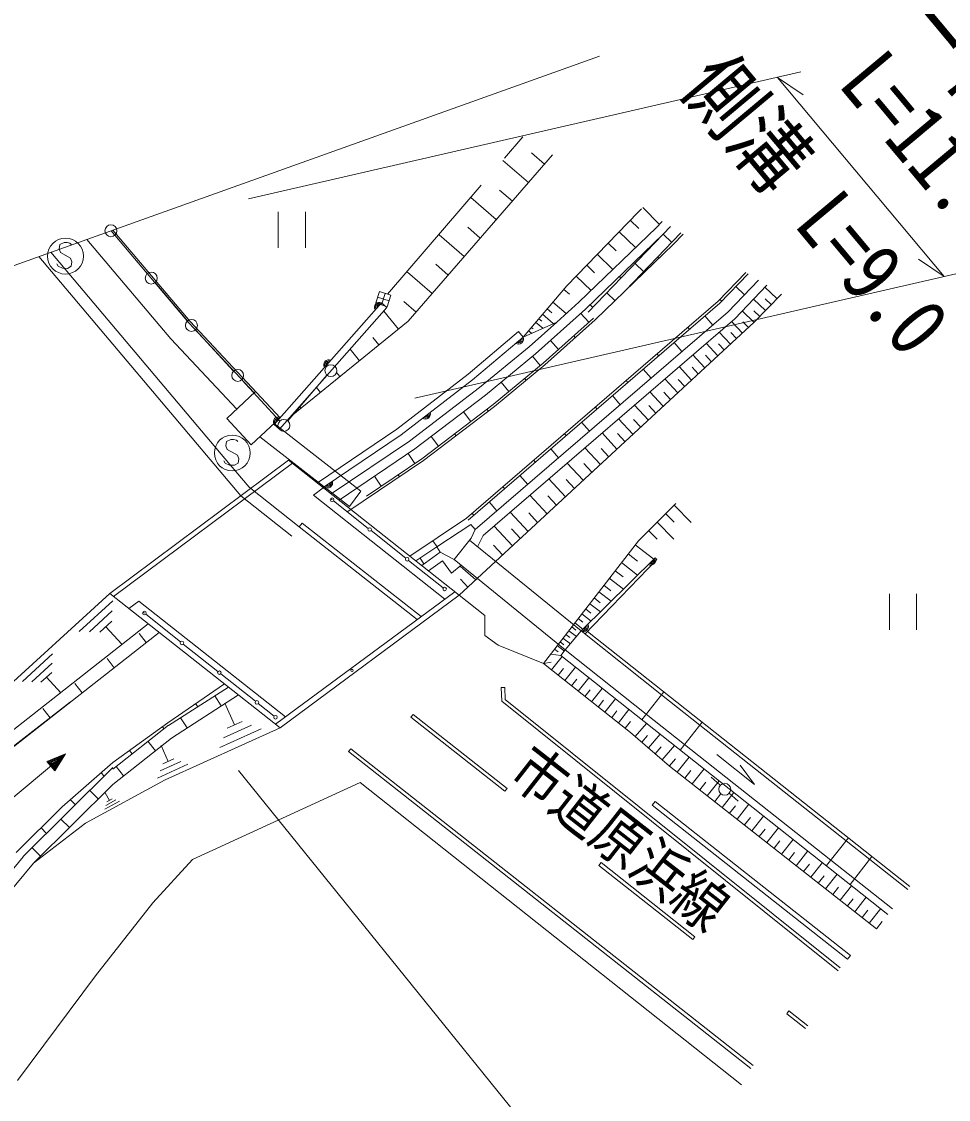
# Model space of a CAD drawing. Units: millimetres, scale not verified. Extents: x 40000 to 680000, y 20000 to 380000.
# Drawn here: x 531692 to 570408, y 273791 to 318828 of the extents above; entities that cross this region are included whole.
import ezdxf
from ezdxf.enums import TextEntityAlignment as Align

# ---------------------------------------------------------------- set-up
doc = ezdxf.new("R2010")
doc.units = ezdxf.units.MM
doc.header["$LTSCALE"] = 1000
doc.linetypes.add('DASHED', pattern=[7.5, 6, -1.5])
for name, color, linetype, lineweight in [('M-BGD', 7, 'Continuous', 13), ('M-BMK-OTRS', 5, 'Continuous', 13), ('M-STR-HTXT', 7, 'Continuous', 13), ('M-WORK', 1, 'Continuous', 13)]:
    doc.layers.add(name, color=color, linetype=linetype, lineweight=lineweight)
doc.styles.add('ＭＳ 明朝', font='')
doc.styles.get('ＭＳ 明朝').set_extended_font_data('MS Mincho')

msp = doc.modelspace()

# ---------------------------------------------------------------- linework, layer by layer
at = {"layer": 'M-BGD', "linetype": 'DASHED'}
for p, q in [((546979, 307435), (552624, 314012)), ((537928, 305572), (534422, 309728)), ((552640, 305646), (554047, 306272)), ((537928, 305572), (540677, 302628))]:
    msp.add_line(p, q, dxfattribs=at)
at = {"layer": 'M-BGD'}
for p, q in [((553865, 313258), (547842, 306305)), ((552862, 312099), (551788, 313029)), ((553531, 312871), (552991, 313339)), ((552192, 311326), (551659, 311788)), ((551523, 310554), (550464, 311472)), ((542406, 310880), (542406, 309380)), ((543546, 309380), (543546, 310880)), ((557444, 310861), (554467, 307789)), ((557583, 310998), (557444, 310861)), ((557640, 311054), (558335, 310348)), ((557119, 310525), (557475, 310180)), ((558213, 310229), (558447, 310473)), ((538679, 306239), (535431, 310089)), ((538736, 306289), (535508, 310116)), ((536945, 308300), (535588, 309897)), ((550185, 309009), (549139, 309914)), ((550854, 309781), (550328, 310237)), ((554976, 307099), (558213, 310229)), ((558496, 309947), (555248, 306805)), ((555359, 306686), (558496, 309947)), ((556653, 310044), (557336, 309382)), ((556919, 307587), (559235, 309994)), ((558797, 310260), (558496, 309947)), ((558496, 309947), (558797, 310260)), ((558496, 309947), (558857, 309600)), ((558921, 309523), (559323, 309940)), ((533291, 309510), (533259, 309330)), ((533472, 309598), (533291, 309510)), ((533592, 309596), (533472, 309598)), ((533712, 309565), (533592, 309596)), ((533771, 309504), (533712, 309565)), ((555656, 306366), (558921, 309523)), ((556194, 309571), (556524, 309252)), ((540847, 299014), (532417, 309011)), ((540409, 300310), (532919, 309190)), ((533259, 309330), (533317, 309179)), ((533317, 309179), (533735, 308935)), ((555742, 309105), (556396, 308472)), ((557885, 309356), (557907, 309334)), ((558267, 308988), (558318, 308939)), ((533221, 308610), (533162, 308701)), ((533400, 308518), (533221, 308610)), ((533610, 308516), (533400, 308518)), ((533761, 308604), (533610, 308516)), ((533735, 308935), (533793, 308784)), ((533793, 308784), (533761, 308604)), ((549515, 308236), (548996, 308686)), ((555298, 308647), (555623, 308332)), ((557318, 308722), (557678, 308375)), ((548846, 307464), (547815, 308357)), ((554861, 308196), (555485, 307591)), ((556662, 308173), (556728, 308110)), ((560791, 307140), (561950, 308344)), ((562037, 308290), (560860, 307067)), ((538626, 306322), (537269, 307919)), ((554467, 307789), (552640, 305646)), ((554338, 307639), (554583, 307431)), ((557088, 307763), (557095, 307757)), ((561204, 306703), (562475, 308024)), ((561479, 306413), (562825, 307811)), ((561886, 307412), (561525, 307758)), ((563241, 307251), (562745, 307728)), ((546488, 307069), (546642, 307545)), ((546565, 307307), (547040, 307153)), ((546642, 307545), (547118, 307390)), ((546726, 306992), (546880, 307467)), ((547118, 307390), (546963, 306915)), ((556139, 307497), (556483, 307165)), ((560936, 307146), (560864, 307215)), ((562764, 306755), (562268, 307233)), ((562291, 306261), (563429, 307444)), ((563002, 307003), (562755, 307242)), ((542242, 301988), (546727, 307078)), ((542467, 301790), (546952, 306879)), ((546963, 306915), (546488, 307069)), ((546952, 306879), (546727, 307078)), ((547435, 305975), (546822, 306731)), ((548177, 306691), (547665, 307135)), ((550279, 298077), (560791, 307140)), ((560860, 307067), (550340, 297997)), ((550643, 297599), (561204, 306703)), ((555248, 306805), (553153, 304940)), ((553643, 306823), (553838, 306656)), ((553883, 307104), (554445, 306626)), ((554047, 306272), (554976, 307099)), ((555439, 306991), (555549, 306885)), ((562287, 306260), (561792, 306737)), ((562525, 306508), (562278, 306746)), ((538736, 306289), (542490, 302269)), ((547842, 306305), (542954, 302343)), ((550967, 297350), (561479, 306413)), ((552239, 296964), (562291, 306261)), ((552892, 305243), (554047, 306272)), ((553166, 306264), (553462, 306012)), ((553293, 306412), (553419, 306304)), ((553449, 306595), (553903, 306208)), ((553479, 304560), (555588, 306439)), ((553544, 304485), (555656, 306366)), ((555057, 306636), (555390, 306262)), ((560560, 306148), (560234, 306527)), ((561805, 305811), (561351, 306302)), ((562050, 306038), (561823, 306283)), ((538679, 306239), (541410, 303314)), ((540550, 304226), (538957, 305947)), ((552446, 305875), (550340, 304095)), ((552446, 305875), (552640, 305646)), ((552863, 305908), (552988, 305801)), ((552982, 306048), (553056, 305986)), ((559590, 305972), (559525, 306048)), ((561301, 305345), (560831, 305853)), ((561555, 305580), (561320, 305834)), ((546620, 305314), (546369, 305624)), ((552640, 305646), (550529, 303862)), ((553788, 305505), (554120, 305132)), ((554755, 305697), (554822, 305622)), ((559273, 305038), (558946, 305417)), ((560779, 304863), (560292, 305389)), ((561042, 305106), (560799, 305369)), ((545806, 304654), (545415, 305136)), ((550825, 303533), (552892, 305243)), ((553153, 304940), (551074, 303220)), ((558302, 304862), (558237, 304938)), ((560238, 304362), (559734, 304908)), ((551385, 302828), (553479, 304560)), ((551447, 302750), (553544, 304485)), ((553039, 304845), (553357, 304460)), ((560511, 304615), (560259, 304887)), ((544449, 304051), (542814, 302143)), ((544991, 303994), (544852, 304166)), ((550340, 304095), (547367, 301803)), ((557985, 303928), (557659, 304307)), ((559678, 303845), (559156, 304409)), ((559961, 304106), (559699, 304388)), ((542481, 302137), (540889, 303858)), ((550529, 303862), (547544, 301560)), ((551729, 303762), (552047, 303376)), ((552702, 303918), (552766, 303841)), ((557015, 303752), (556950, 303828)), ((559098, 303308), (558557, 303893)), ((559391, 303579), (559120, 303871)), ((541466, 303366), (540260, 302239)), ((544176, 303333), (544009, 303540)), ((547892, 301295), (550825, 303533)), ((551074, 303220), (548125, 300970)), ((556698, 302818), (556371, 303197)), ((558497, 302752), (557937, 303359)), ((558800, 303033), (558520, 303336)), ((543362, 302673), (543334, 302708)), ((548417, 300563), (551385, 302828)), ((548475, 300482), (551447, 302750)), ((555727, 302642), (555662, 302718)), ((557875, 302177), (557294, 302805)), ((558189, 302467), (557899, 302781)), ((540260, 302239), (541284, 301143)), ((542490, 302269), (541284, 301143)), ((550152, 302517), (550456, 302119)), ((551131, 302635), (551192, 302555)), ((557230, 301581), (556629, 302231)), ((557555, 301881), (557255, 302207)), ((542238, 302034), (545868, 299211)), ((542467, 301790), (542242, 301988)), ((547367, 301803), (544047, 299548)), ((555410, 301708), (555084, 302087)), ((540431, 301370), (540251, 301279)), ((540551, 301371), (540431, 301370)), ((540671, 301342), (540551, 301371)), ((540731, 301282), (540671, 301342)), ((541646, 301481), (545390, 298570)), ((547544, 301560), (544294, 299353)), ((544624, 299091), (547892, 301295)), ((548801, 301485), (549104, 301088)), ((549780, 301603), (549840, 301524)), ((554440, 301532), (554374, 301608)), ((556562, 300963), (555939, 301637)), ((556899, 301274), (556588, 301611)), ((540251, 301279), (540222, 301099)), ((540222, 301099), (540283, 300950)), ((540283, 300950), (540705, 300712)), ((548125, 300970), (544953, 298831)), ((554122, 300598), (553796, 300977)), ((555871, 300323), (555225, 301021)), ((556220, 300646), (555897, 300995)), ((542842, 300502), (535373, 294934)), ((540196, 300379), (540136, 300469)), ((540705, 300712), (540765, 300562)), ((540765, 300562), (540736, 300382)), ((549972, 294857), (542842, 300502)), ((545318, 298353), (548475, 300482)), ((546104, 299004), (548417, 300563)), ((547843, 300779), (548122, 300365)), ((553152, 300422), (553087, 300498)), ((543004, 300373), (535536, 294805)), ((540377, 300290), (540196, 300379)), ((540587, 300291), (540377, 300290)), ((541197, 299375), (540409, 300310)), ((540736, 300382), (540587, 300291)), ((555154, 299661), (554486, 300383)), ((555516, 299995), (555181, 300356)), ((546433, 299829), (546713, 299414)), ((547417, 299890), (547473, 299807)), ((552835, 299488), (552508, 299867)), ((554412, 298974), (553719, 299723)), ((554786, 299320), (554440, 299695)), ((543293, 297722), (541197, 299375)), ((544294, 299352), (543880, 299043)), ((545390, 298570), (545868, 299211)), ((551865, 299312), (551799, 299388)), ((542983, 297329), (540847, 299014)), ((549369, 294697), (543880, 299043)), ((544664, 298847), (544605, 298894)), ((544723, 298801), (546172, 297651)), ((551547, 298378), (551221, 298757)), ((553643, 298263), (552926, 299039)), ((554031, 298622), (553672, 299009)), ((559026, 298686), (557456, 297136)), ((558954, 298615), (559659, 297901)), ((550577, 298202), (550512, 298278)), ((552847, 297526), (552104, 298330)), ((553248, 297898), (552877, 298300)), ((558597, 298263), (558950, 297906)), ((543288, 297717), (543412, 297874)), ((548214, 293842), (543288, 297717)), ((548381, 293965), (543412, 297874)), ((547912, 296488), (550279, 298077)), ((550462, 297820), (549039, 296875)), ((550462, 297820), (550643, 297599)), ((552197, 296925), (551431, 297750)), ((558240, 297910), (558944, 297198)), ((546290, 297558), (547739, 296408)), ((550469, 297240), (550643, 297599)), ((550740, 296882), (550967, 297350)), ((552531, 297235), (552160, 297637)), ((557884, 297558), (558236, 297202)), ((549039, 296875), (548161, 296291)), ((549046, 296879), (548876, 297135)), ((549039, 296875), (549182, 296654)), ((549767, 296345), (550469, 297240)), ((549972, 294857), (552239, 296964)), ((550404, 297156), (555061, 293364)), ((551785, 296542), (551402, 296954)), ((557456, 297136), (553490, 292004)), ((557327, 296969), (558103, 296369)), ((548501, 296164), (548338, 296409)), ((548407, 296096), (549182, 296654)), ((549182, 296654), (549767, 296345)), ((549767, 296345), (554403, 292570)), ((555061, 293364), (558159, 296424)), ((555221, 293237), (558231, 296355)), ((557027, 296581), (557415, 296281)), ((558159, 296424), (558231, 296355)), ((547857, 296315), (549305, 295167)), ((548692, 295871), (549280, 296293)), ((549280, 296293), (549650, 295779)), ((549650, 295779), (550052, 296113)), ((550670, 295506), (550009, 296078)), ((556748, 296219), (557423, 295697)), ((550334, 295194), (550022, 295530)), ((556243, 295567), (556831, 295113)), ((556487, 295881), (556824, 295621)), ((542303, 289464), (549786, 295005)), ((555805, 294999), (556316, 294604)), ((556016, 295273), (556310, 295046)), ((535373, 294934), (542490, 289316)), ((536584, 294615), (536169, 294306)), ((536584, 294615), (542719, 289772)), ((542490, 289316), (549972, 294857)), ((549972, 294857), (551036, 294005)), ((555607, 294743), (555863, 294546)), ((567941, 294916), (567941, 293416)), ((569081, 293416), (569081, 294916)), ((536823, 294111), (536764, 294157)), ((555251, 294283), (555474, 294111)), ((555423, 294505), (555868, 294161)), ((536881, 294064), (538330, 292913)), ((551036, 294005), (551046, 293173)), ((554802, 293702), (555139, 293441)), ((554942, 293882), (555135, 293732)), ((555091, 294075), (555478, 293776)), ((554403, 292570), (555061, 293364)), ((554428, 293217), (554587, 293094)), ((554551, 293376), (554869, 293130)), ((554672, 293533), (554840, 293403)), ((558428, 290700), (555061, 293364)), ((568802, 282682), (555326, 293346)), ((538447, 292820), (539896, 291669)), ((551046, 293173), (551603, 292773)), ((551603, 292773), (553490, 292004)), ((554069, 292753), (554370, 292521)), ((554187, 292906), (554342, 292786)), ((554307, 293060), (554616, 292822)), ((553795, 292398), (554217, 292335)), ((553828, 291736), (554270, 292293)), ((553953, 292603), (554104, 292487)), ((554217, 292335), (554403, 292570)), ((567883, 281521), (554217, 292335)), ((557789, 289892), (554403, 292570)), ((553490, 292004), (553810, 292065)), ((553490, 292004), (557126, 289124)), ((554386, 291294), (554828, 291852)), ((540013, 291576), (541462, 290425)), ((554107, 291515), (554328, 291794)), ((554944, 290852), (555386, 291410)), ((551878, 291009), (551728, 291003)), ((551728, 291003), (551751, 290432)), ((551898, 290507), (551878, 291009)), ((554665, 291073), (554886, 291352)), ((555503, 290410), (555945, 290968)), ((565890, 279283), (551898, 290507)), ((555223, 290631), (555445, 290910)), ((556061, 289967), (556504, 290526)), ((558521, 290817), (557603, 289656)), ((560028, 289433), (558428, 290700)), ((541579, 290332), (542241, 289806)), ((551751, 290432), (565796, 279166)), ((555782, 290188), (556003, 290468)), ((556620, 289525), (557063, 290084)), ((548046, 289880), (547953, 289762)), ((551878, 286665), (547953, 289762)), ((551971, 286783), (548046, 289880)), ((556341, 289746), (556562, 290025)), ((559389, 288625), (557789, 289892)), ((556899, 289303), (557121, 289583)), ((557322, 288955), (557794, 289505)), ((560121, 289551), (559203, 288390)), ((566133, 284602), (560028, 289433)), ((557126, 289124), (558758, 287722)), ((557597, 288719), (557833, 288994)), ((557877, 288479), (558368, 289051)), ((545442, 288440), (545349, 288322)), ((545349, 288322), (562153, 275089)), ((562246, 275206), (545442, 288440)), ((558163, 288233), (558409, 288519)), ((558455, 287983), (558965, 288578)), ((565494, 283794), (559389, 288625)), ((558752, 287728), (559007, 288025)), ((559082, 287468), (559576, 288095)), ((560739, 288198), (562307, 286957)), ((558758, 287722), (567406, 280917)), ((559395, 287221), (559642, 287535)), ((559709, 286974), (560201, 287600)), ((562307, 286957), (561710, 287759)), ((561769, 274396), (545834, 287028)), ((560022, 286728), (560268, 287041)), ((560334, 286482), (560825, 287106)), ((560876, 286919), (560502, 287251)), ((551971, 286783), (551878, 286665)), ((560646, 286237), (560892, 286549)), ((560957, 285992), (561447, 286614)), ((561249, 286586), (561623, 286254)), ((558032, 286086), (558158, 286246)), ((566188, 279652), (558032, 286086)), ((566314, 279811), (558158, 286246)), ((561269, 285747), (561514, 286058)), ((561579, 285502), (562068, 286123)), ((561890, 285258), (562134, 285568)), ((562200, 285014), (562687, 285633)), ((562818, 284528), (563304, 285145)), ((562509, 284771), (562753, 285080)), ((563435, 284042), (563919, 284658)), ((566227, 284720), (565308, 283559)), ((563127, 284285), (563370, 284593)), ((567122, 283820), (566133, 284602)), ((563743, 283800), (563985, 284108)), ((564050, 283558), (564533, 284172)), ((566483, 283012), (565494, 283794)), ((567215, 283937), (566297, 282777)), ((568708, 282564), (567122, 283820)), ((555896, 283686), (555803, 283568)), ((559728, 280471), (555803, 283568)), ((559821, 280588), (555896, 283686)), ((564357, 283316), (564599, 283623)), ((564664, 283075), (565145, 283687)), ((564970, 282834), (565211, 283140)), ((565275, 282594), (565756, 283204)), ((568069, 281756), (566483, 283012)), ((565581, 282353), (565821, 282659)), ((565886, 282114), (566365, 282722)), ((566190, 281874), (566430, 282178)), ((566494, 281635), (566972, 282242)), ((566798, 281396), (567037, 281699)), ((567101, 281157), (567578, 281763)), ((567404, 280919), (567642, 281221)), ((559821, 280588), (559728, 280471)), ((566188, 279652), (566314, 279811)), ((563654, 277373), (563747, 277491)), ((563747, 277491), (564532, 276872)), ((563654, 277373), (564439, 276754))]:
    msp.add_line(p, q, dxfattribs=at)
for centre, radius in [((535426, 310087), 250), ((533526, 309027), 750), ((537107, 308109), 250), ((538788, 306131), 250), ((544611, 304241), 250), ((540719, 304042), 250), ((542651, 301953), 250), ((540494, 300801), 750), ((544664, 298847), 75), ((546231, 297605), 75), ((547798, 296362), 75), ((549364, 295120), 75), ((536823, 294111), 75), ((538389, 292867), 75), ((539955, 291623), 75), ((545499, 291720), 50), ((541521, 290378), 75), ((542300, 289760), 75), ((561062, 286752), 250)]:
    msp.add_circle(centre, radius, dxfattribs=at)
for centre, radius, start, end in [((546639, 306889), 208, 64.8739, 212.3535), ((546642, 306886), 162, 71.2334, 205.9938), ((546651, 306878), 125, 85.4835, 191.7438), ((552449, 305562), 208, 236.4647, 23.9442), ((552446, 305565), 162, 242.8243, 17.5846), ((552438, 305574), 125, 257.0743, 3.3346), ((544521, 304486), 208, 64.8739, 212.3535), ((544524, 304483), 162, 71.2334, 205.9938), ((544533, 304475), 125, 85.4835, 191.7438), ((542418, 302100), 208, 64.8739, 212.3535), ((542421, 302097), 162, 71.2334, 205.9938), ((542431, 302089), 125, 85.4835, 191.7438), ((548564, 302421), 208, 233.8929, 21.3726), ((548561, 302424), 162, 240.2527, 15.0128), ((548554, 302434), 125, 254.5027, 0.7628), ((544478, 299548), 208, 230.4514, 17.9309), ((544475, 299552), 162, 236.811, 11.5714), ((544468, 299562), 125, 251.061, 357.3213), ((557975, 296325), 208, 240.9053, 28.3848), ((557973, 296328), 162, 247.2649, 22.0252), ((557964, 296337), 125, 261.5149, 7.775), ((555162, 293546), 208, 240.9053, 28.3848), ((555159, 293549), 162, 247.2649, 22.0252), ((555150, 293558), 125, 261.5149, 7.775)]:
    msp.add_arc(centre, radius, start, end, dxfattribs=at)
at = {"layer": 'M-BMK-OTRS'}
msp.add_line((531188, 308571), (555835, 317388), dxfattribs=at)
at = {"layer": 'M-STR-HTXT'}
for p, q in [((541165, 311416), (564248, 316721)), ((563273, 316497), (564344, 315762)), ((563273, 316497), (570233, 308170)), ((570233, 308170), (569163, 308905)), ((571207, 308394), (548124, 303090))]:
    msp.add_line(p, q, dxfattribs=at)
at = {"layer": 'M-WORK'}
for p, q in [((527688, 287900), (535373, 294934)), ((534101, 293349), (535502, 294631)), ((535483, 294202), (534530, 293330)), ((524794, 284084), (536976, 293668)), ((534960, 293311), (535464, 293772)), ((537440, 293302), (525037, 283581)), ((535212, 293542), (535879, 292813)), ((536606, 293261), (536902, 292880)), ((531734, 291255), (532988, 292403)), ((532971, 292019), (532118, 291238)), ((535263, 292218), (535564, 291831)), ((532502, 291221), (532954, 291634)), ((532728, 291428), (533325, 290776)), ((533921, 291175), (534226, 290782)), ((537801, 289532), (540163, 291153)), ((540334, 291018), (537830, 289409)), ((537949, 288892), (540749, 290690)), ((540034, 290231), (539764, 290651)), ((520116, 279815), (533742, 290403)), ((532578, 290132), (532885, 289737)), ((539048, 290192), (538961, 290328)), ((540590, 289443), (540183, 290343)), ((538603, 289312), (538333, 289733)), ((532214, 289216), (532219, 289209)), ((537825, 289431), (535503, 287588)), ((535504, 287866), (537801, 289532)), ((537638, 289283), (537572, 289366)), ((542490, 289316), (537696, 287150)), ((541706, 289280), (539974, 288497)), ((540126, 288900), (541303, 289432)), ((540901, 289583), (540278, 289302)), ((535500, 286948), (537949, 288892)), ((537283, 288363), (536972, 288755)), ((536307, 288226), (536195, 288367)), ((537817, 287915), (537517, 288578)), ((533524, 288231), (530841, 285983)), ((533524, 288231), (532747, 287913)), ((532747, 287913), (533075, 287521)), ((533451, 288169), (532802, 287897)), ((532802, 287897), (533069, 287578)), ((533377, 288107), (532857, 287881)), ((532857, 287881), (533063, 287635)), ((533303, 288046), (532913, 287864)), ((532913, 287864), (533056, 287693)), ((533230, 287984), (532968, 287848)), ((532968, 287848), (533050, 287750)), ((533132, 287902), (533023, 287832)), ((533023, 287832), (533044, 287807)), ((533044, 287807), (533132, 287902)), ((533050, 287750), (533230, 287984)), ((533056, 287693), (533303, 288046)), ((533063, 287635), (533377, 288107)), ((533069, 287578), (533451, 288169)), ((533075, 287521), (533524, 288231)), ((533384, 286023), (535504, 287866)), ((538639, 287795), (537363, 287218)), ((537475, 287515), (538343, 287907)), ((538046, 288019), (537587, 287811)), ((535503, 287655), (531754, 283935)), ((535148, 287303), (535013, 287439)), ((535952, 287306), (535641, 287698)), ((561185, 262246), (540754, 287533)), ((532193, 283666), (535500, 286948)), ((537696, 287150), (534364, 285332)), ((538826, 283821), (545834, 287028)), ((534897, 286349), (534545, 286704)), ((535364, 286288), (535190, 286607)), ((531473, 284107), (533384, 286023)), ((533941, 286105), (533727, 286321)), ((535779, 286259), (535164, 285924)), ((535209, 286075), (535627, 286303)), ((535475, 286348), (535254, 286227)), ((534364, 285332), (532193, 283666)), ((532735, 284908), (532504, 285141)), ((533690, 285152), (533338, 285506)), ((532484, 283954), (532131, 284309)), ((531762, 283930), (529569, 281294)), ((537179, 281999), (538826, 283821)), ((532193, 283666), (529986, 281014)), ((534782, 278954), (537179, 281999)), ((531522, 274583), (534782, 278954))]:
    msp.add_line(p, q, dxfattribs=at)

# ---------------------------------------------------------------- texts
at = {"layer": 'M-BGD', "style": 'ＭＳ 明朝', "width": 0.85}
msp.add_text('市道原浜線', height=1833, rotation=322, dxfattribs=at).set_placement((551602, 286817), align=Align.BOTTOM_LEFT)
at = {"layer": 'M-STR-HTXT', "style": 'ＭＳ 明朝', "width": 0.85}
for s, p in [('ガードパイプ', (565502, 320763)), ('L=11.0', (565151, 315713)), ('側溝 L=9.0', (558530, 315569))]:
    msp.add_text(s, height=2566, rotation=309.9, dxfattribs=at).set_placement(p, align=Align.BOTTOM_LEFT)

doc.saveas('drawing.dxf')
